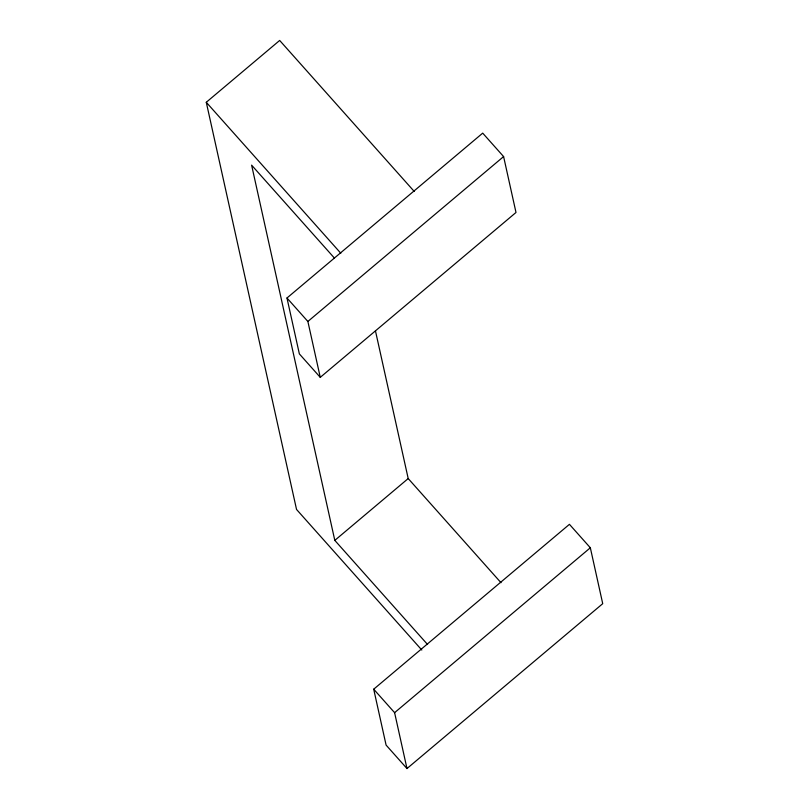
<?xml version="1.0" encoding="UTF-8"?>
<svg xmlns="http://www.w3.org/2000/svg" width="809" height="809" viewBox="0 0 809 809"><rect width="100%" height="100%" fill="white"/><g stroke="black" fill="none" stroke-linecap="round" stroke-linejoin="round"><path stroke-width="1.21" d="M421.813 650.031L296.539 509.448L206.275 102.278L279.671 40.45L414.198 191.409M286.973 298.005L482.71 133.131L503.602 156.582L516 212.474L320.263 377.348L299.36 353.897L286.973 298.005L307.875 321.466L320.263 377.348M307.875 321.466L503.602 156.582M427.587 644.51L334.805 540.382L408.201 478.554L375.467 330.921M373.707 689.207L569.435 524.333L590.337 547.784L602.725 603.676L406.988 768.55L386.095 745.099L373.707 689.207L394.6 712.668L406.988 768.55M394.6 712.668L590.337 547.784M206.275 102.278L340.801 253.237M334.37 258.02L251.609 165.147L334.805 540.382M408.201 478.554L500.993 582.682"/></g></svg>
